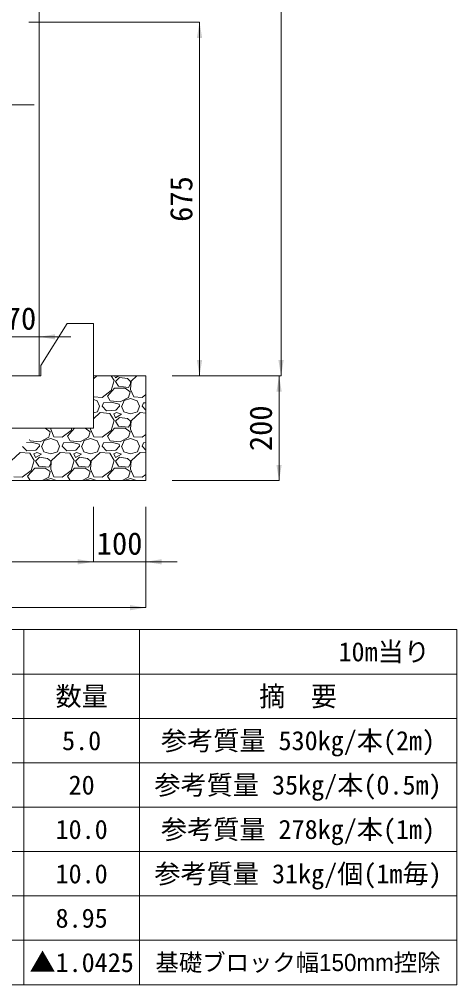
# Model space of a CAD drawing. Units: millimetres at full size. Extents: x 187207 to 255567, y 882048 to 905686.
# Drawn here: x 208896 to 209730, y 892378 to 894221 of the extents above; entities that cross this region are included whole.
import ezdxf
from ezdxf.enums import TextEntityAlignment as Align

# ---------------------------------------------------------------- set-up
doc = ezdxf.new("R2010")
doc.units = ezdxf.units.MM
doc.header["$LTSCALE"] = 20
for name, color, linetype, lineweight in [('Defpoints_3', 8, 'Continuous', 0), ('パネックス', 2, 'Continuous', 13), ('基礎ブロック', 2, 'Continuous', 13), ('基礎材', 7, 'Continuous', 15), ('寸法・材料表', 7, 'Continuous', 13), ('寸法線', 7, 'Continuous', 13), ('ﾊｯﾁﾝｸﾞ', 7, 'Continuous', 5)]:
    doc.layers.add(name, color=color, linetype=linetype, lineweight=lineweight)
doc.styles.add('ＭＳ ゴシック', font='')
doc.styles.add('ＭＳ Ｐゴシック', font='')
doc.styles.get('ＭＳ ゴシック').set_extended_font_data('MS Gothic')
doc.styles.get('ＭＳ Ｐゴシック').set_extended_font_data('MS PGothic')

# ---------------------------------------------------------------- blocks, each defined once
blk = doc.blocks.new('filled_arrow')
at = {"color": 0, "linetype": 'Continuous', "lineweight": -2}
blk.add_solid([(7.5, 1.25), (0, 0), (7.5, -1.25)], dxfattribs=at)

msp = doc.modelspace()

# ---------------------------------------------------------------- linework, layer by layer
at = {"layer": 'Defpoints_3'}
for p, q in [((207764.72, 893056.41), (209730.03, 893056.41)), ((208905.03, 893056.41), (208905.03, 892971.23)), ((209125.03, 893056.41), (209125.03, 892971.23)), ((209730.03, 893056.41), (209730.03, 892971.23))]:
    msp.add_line(p, q, dxfattribs=at)
at = {"layer": 'パネックス'}
for p, q in [((208934.37, 895015.37), (208934.37, 893540.37)), ((208934.37, 893540.37), (208864.37, 893540.37))]:
    msp.add_line(p, q, dxfattribs=at)
at = {"layer": '基礎ブロック'}
for p, q in [((208937.37, 893560.37), (208987.37, 893640.37)), ((209037.37, 893640.37), (208987.37, 893640.37)), ((209037.37, 893540.37), (209037.37, 893640.37)), ((208937.37, 893540.37), (208937.37, 893560.37)), ((208442.37, 893540.37), (208937.37, 893540.37)), ((209037.37, 893440.37), (209037.37, 893540.37)), ((208342.37, 893440.37), (209037.37, 893440.37))]:
    msp.add_line(p, q, dxfattribs=at)
at = {"layer": '基礎材'}
for p, q in [((209037.37, 893540.37), (209137.37, 893540.37)), ((209137.37, 893340.37), (209137.37, 893540.37)), ((208242.37, 893340.37), (209137.37, 893340.37))]:
    msp.add_line(p, q, dxfattribs=at)
at = {"layer": '寸法・材料表'}
for p, q in [((207764.72, 892971.23), (209730.03, 892971.23)), ((208905.03, 892971.23), (208905.03, 892378.33)), ((209125.03, 892971.23), (209125.03, 892378.33)), ((209730.03, 892971.23), (209730.03, 892378.33)), ((207764.72, 892886.53), (209730.03, 892886.53)), ((207764.72, 892801.83), (209730.03, 892801.83)), ((207764.72, 892717.13), (209730.03, 892717.13)), ((207764.72, 892632.43), (209730.03, 892632.43)), ((207764.72, 892547.73), (209730.03, 892547.73)), ((208127.72, 892463.03), (209730.03, 892463.03)), ((207764.72, 892378.33), (209730.03, 892378.33))]:
    msp.add_line(p, q, dxfattribs=at)
at = {"layer": '寸法線'}
for p, q in [((209395.22, 893540.37), (209395.22, 895015.37)), ((208914.37, 894215.37), (209239.8, 894215.37)), ((209239.8, 894215.37), (209239.8, 893540.37)), ((208924.37, 894057.78), (208784.37, 894057.78)), ((208804.37, 893614.89), (208994.37, 893614.89)), ((208934.37, 893565.37), (208934.37, 893614.89)), ((209187.37, 893540.37), (209395.22, 893540.37)), ((209187.37, 893540.37), (209239.8, 893540.37)), ((209187.37, 893540.37), (209391.44, 893540.37)), ((209391.44, 893540.37), (209391.44, 893340.37)), ((209187.37, 893340.37), (209391.44, 893340.37)), ((209037.37, 893290.37), (209037.37, 893185.43)), ((209037.37, 893290.37), (209037.37, 893185.43)), ((209137.37, 893290.37), (209137.37, 893185.43)), ((209137.37, 893290.37), (209137.37, 893097.93)), ((208342.37, 893185.43), (209037.37, 893185.43)), ((208977.37, 893185.43), (209197.37, 893185.43)), ((209137.37, 893097.93), (208242.37, 893097.93))]:
    msp.add_line(p, q, dxfattribs=at)
at = {"layer": 'ﾊｯﾁﾝｸﾞ'}
for p, q in [((209043.76, 893540.37), (209037.37, 893534.54)), ((209071.08, 893512.24), (209077.17, 893531.29)), ((209077.17, 893531.29), (209071.62, 893540.37)), ((209077.96, 893540.37), (209079.46, 893536.62)), ((209079.46, 893536.62), (209085.7, 893540.37)), ((209087.08, 893537.39), (209079.46, 893529.77)), ((209079.46, 893529.77), (209085.55, 893520.62)), ((209102.32, 893535.1), (209087.08, 893537.39)), ((209108.41, 893529.77), (209102.32, 893535.1)), ((209104.6, 893518.34), (209108.41, 893525.19)), ((209109.18, 893530.53), (209108.41, 893514.53)), ((209108.41, 893525.19), (209108.41, 893529.77)), ((209119.96, 893540.37), (209109.18, 893530.53)), ((209054.31, 893499.29), (209071.08, 893512.24)), ((209064.22, 893501.57), (209077.93, 893516.81)), ((209077.93, 893516.81), (209097.75, 893516.81)), ((209085.55, 893520.62), (209104.6, 893518.34)), ((209097.75, 893516.81), (209107.65, 893509.95)), ((209107.65, 893509.95), (209104.6, 893499.29)), ((209108.41, 893514.53), (209114.51, 893500.05)), ((209037.37, 893502.27), (209038.31, 893500.05)), ((209037.37, 893495.07), (209044.41, 893492.43)), ((209038.31, 893500.05), (209054.31, 893499.29)), ((209044.41, 893492.43), (209048.98, 893482.52)), ((209054.31, 893482.52), (209056.6, 893488.62)), ((209071.08, 893490.14), (209056.6, 893488.62)), ((209069.55, 893492.43), (209064.22, 893501.57)), ((209088.6, 893490.9), (209069.55, 893492.43)), ((209086.32, 893486.33), (209071.08, 893490.14)), ((209104.6, 893499.29), (209088.6, 893490.9)), ((209091.65, 893482.52), (209096.22, 893493.19)), ((209096.22, 893493.19), (209108.41, 893497)), ((209108.41, 893497), (209120.61, 893492.43)), ((209114.51, 893500.05), (209130.51, 893499.29)), ((209120.61, 893492.43), (209125.18, 893482.52)), ((209130.51, 893499.29), (209137.37, 893504.59)), ((209130.51, 893482.52), (209132.8, 893488.62)), ((209137.37, 893489.1), (209132.8, 893488.62)), ((209037.37, 893469.56), (209045.17, 893471.85)), ((209050.5, 893470.33), (209037.37, 893458.34)), ((209045.17, 893471.85), (209048.98, 893482.52)), ((209068.79, 893468.81), (209050.5, 893470.33)), ((209062.69, 893473.38), (209054.31, 893482.52)), ((209080.22, 893474.9), (209062.69, 893473.38)), ((209081.74, 893470.33), (209076.41, 893468.04)), ((209087.08, 893482.52), (209080.22, 893474.9)), ((209090.89, 893467.28), (209081.74, 893470.33)), ((209087.08, 893482.52), (209086.32, 893486.33)), ((209090.89, 893482.52), (209095.46, 893471.85)), ((209095.46, 893471.85), (209108.41, 893468.04)), ((209108.41, 893468.04), (209121.37, 893471.85)), ((209126.7, 893470.33), (209109.18, 893454.33)), ((209121.37, 893471.85), (209125.18, 893482.52)), ((209137.37, 893469.44), (209126.7, 893470.33)), ((209137.37, 893475.04), (209130.51, 893482.52)), ((209077.17, 893455.09), (209068.79, 893468.81)), ((209071.08, 893436.04), (209077.17, 893455.09)), ((209076.41, 893468.04), (209079.46, 893460.42)), ((209079.46, 893460.42), (209090.89, 893467.28)), ((209087.08, 893461.19), (209079.46, 893453.57)), ((209079.46, 893453.57), (209085.55, 893444.42)), ((209102.32, 893458.9), (209087.08, 893461.19)), ((209108.41, 893453.57), (209102.32, 893458.9)), ((209109.18, 893454.33), (209108.41, 893438.33)), ((209108.41, 893448.99), (209108.41, 893453.57)), ((208945.7, 893440.37), (208955.25, 893433.75)), ((208955.25, 893433.75), (208952.2, 893423.09)), ((208956.11, 893440.37), (208956.01, 893438.33)), ((208956.01, 893438.33), (208962.11, 893423.85)), ((208978.11, 893423.09), (208994.88, 893436.04)), ((208988.02, 893425.37), (209001.52, 893440.37)), ((208994.88, 893436.04), (208996.26, 893440.37)), ((209021.9, 893440.37), (209031.45, 893433.75)), ((209031.45, 893433.75), (209028.4, 893423.09)), ((209032.31, 893440.37), (209032.21, 893438.33)), ((209032.21, 893438.33), (209038.31, 893423.85)), ((209054.31, 893423.09), (209071.08, 893436.04)), ((209064.22, 893425.37), (209077.93, 893440.61)), ((209077.93, 893440.61), (209097.75, 893440.61)), ((209085.55, 893444.42), (209104.6, 893442.14)), ((209097.75, 893440.61), (209107.65, 893433.75)), ((209104.6, 893442.14), (209108.41, 893448.99)), ((209107.65, 893433.75), (209104.6, 893423.09)), ((209108.41, 893438.33), (209114.51, 893423.85)), ((208918.68, 893413.94), (208910.04, 893413.03)), ((208917.15, 893416.23), (208915.71, 893418.7)), ((208936.2, 893414.7), (208917.15, 893416.23)), ((208933.92, 893410.13), (208918.68, 893413.94)), ((208952.2, 893423.09), (208936.2, 893414.7)), ((208939.25, 893406.32), (208943.82, 893416.99)), ((208943.82, 893416.99), (208956.01, 893420.8)), ((208956.01, 893420.8), (208968.21, 893416.23)), ((208962.11, 893423.85), (208978.11, 893423.09)), ((208968.21, 893416.23), (208972.78, 893406.32)), ((208994.88, 893413.94), (208980.4, 893412.42)), ((208993.35, 893416.23), (208988.02, 893425.37)), ((209012.4, 893414.7), (208993.35, 893416.23)), ((209010.12, 893410.13), (208994.88, 893413.94)), ((209028.4, 893423.09), (209012.4, 893414.7)), ((209015.45, 893406.32), (209020.02, 893416.99)), ((209020.02, 893416.99), (209032.21, 893420.8)), ((209032.21, 893420.8), (209044.41, 893416.23)), ((209038.31, 893423.85), (209054.31, 893423.09)), ((209044.41, 893416.23), (209048.98, 893406.32)), ((209071.08, 893413.94), (209056.6, 893412.42)), ((209069.55, 893416.23), (209064.22, 893425.37)), ((209088.6, 893414.7), (209069.55, 893416.23)), ((209086.32, 893410.13), (209071.08, 893413.94)), ((209104.6, 893423.09), (209088.6, 893414.7)), ((209091.65, 893406.32), (209096.22, 893416.99)), ((209096.22, 893416.99), (209108.41, 893420.8)), ((209108.41, 893420.8), (209120.61, 893416.23)), ((209114.51, 893423.85), (209130.51, 893423.09)), ((209120.61, 893416.23), (209125.18, 893406.32)), ((209130.51, 893423.09), (209137.37, 893428.39)), ((208910.29, 893397.18), (208902.59, 893405.58)), ((208927.82, 893398.7), (208910.29, 893397.18)), ((208934.68, 893406.32), (208927.82, 893398.7)), ((208934.68, 893406.32), (208933.92, 893410.13)), ((208938.49, 893406.32), (208943.06, 893395.65)), ((208943.06, 893395.65), (208956.01, 893391.84)), ((208956.01, 893391.84), (208968.97, 893395.65)), ((208968.97, 893395.65), (208972.78, 893406.32)), ((208978.11, 893406.32), (208980.4, 893412.42)), ((208986.49, 893397.18), (208978.11, 893406.32)), ((209004.02, 893398.7), (208986.49, 893397.18)), ((209010.88, 893406.32), (209004.02, 893398.7)), ((209010.88, 893406.32), (209010.12, 893410.13)), ((209014.69, 893406.32), (209019.26, 893395.65)), ((209019.26, 893395.65), (209032.21, 893391.84)), ((209032.21, 893391.84), (209045.17, 893395.65)), ((209045.17, 893395.65), (209048.98, 893406.32)), ((209054.31, 893406.32), (209056.6, 893412.42)), ((209062.69, 893397.18), (209054.31, 893406.32)), ((209080.22, 893398.7), (209062.69, 893397.18)), ((209087.08, 893406.32), (209080.22, 893398.7)), ((209087.08, 893406.32), (209086.32, 893410.13)), ((209090.89, 893406.32), (209095.46, 893395.65)), ((209095.46, 893395.65), (209108.41, 893391.84)), ((209108.41, 893391.84), (209121.37, 893395.65)), ((209121.37, 893395.65), (209125.18, 893406.32)), ((209130.51, 893406.32), (209132.8, 893412.42)), ((209137.37, 893398.84), (209130.51, 893406.32)), ((209137.37, 893412.9), (209132.8, 893412.42)), ((208898.1, 893394.13), (208880.58, 893378.13)), ((208916.39, 893392.61), (208898.1, 893394.13)), ((208924.77, 893378.89), (208916.39, 893392.61)), ((208918.68, 893359.84), (208924.77, 893378.89)), ((208929.34, 893394.13), (208924.01, 893391.84)), ((208924.01, 893391.84), (208927.06, 893384.22)), ((208927.06, 893384.22), (208938.49, 893391.08)), ((208934.68, 893384.99), (208927.06, 893377.37)), ((208927.06, 893377.37), (208933.15, 893368.22)), ((208938.49, 893391.08), (208929.34, 893394.13)), ((208949.92, 893382.7), (208934.68, 893384.99)), ((208956.01, 893377.37), (208949.92, 893382.7)), ((208956.78, 893378.13), (208956.01, 893362.13)), ((208956.01, 893372.79), (208956.01, 893377.37)), ((208974.3, 893394.13), (208956.78, 893378.13)), ((208992.59, 893392.61), (208974.3, 893394.13)), ((209000.97, 893378.89), (208992.59, 893392.61)), ((208994.88, 893359.84), (209000.97, 893378.89)), ((209005.54, 893394.13), (209000.21, 893391.84)), ((209000.21, 893391.84), (209003.26, 893384.22)), ((209003.26, 893384.22), (209014.69, 893391.08)), ((209010.88, 893384.99), (209003.26, 893377.37)), ((209003.26, 893377.37), (209009.35, 893368.22)), ((209014.69, 893391.08), (209005.54, 893394.13)), ((209026.12, 893382.7), (209010.88, 893384.99)), ((209032.21, 893377.37), (209026.12, 893382.7)), ((209032.98, 893378.13), (209032.21, 893362.13)), ((209032.21, 893372.79), (209032.21, 893377.37)), ((209050.5, 893394.13), (209032.98, 893378.13)), ((209068.79, 893392.61), (209050.5, 893394.13)), ((209077.17, 893378.89), (209068.79, 893392.61)), ((209071.08, 893359.84), (209077.17, 893378.89)), ((209081.74, 893394.13), (209076.41, 893391.84)), ((209076.41, 893391.84), (209079.46, 893384.22)), ((209079.46, 893384.22), (209090.89, 893391.08)), ((209087.08, 893384.99), (209079.46, 893377.37)), ((209079.46, 893377.37), (209085.55, 893368.22)), ((209090.89, 893391.08), (209081.74, 893394.13)), ((209102.32, 893382.7), (209087.08, 893384.99)), ((209108.41, 893377.37), (209102.32, 893382.7)), ((209109.18, 893378.13), (209108.41, 893362.13)), ((209108.41, 893372.79), (209108.41, 893377.37)), ((209126.7, 893394.13), (209109.18, 893378.13)), ((209137.37, 893393.24), (209126.7, 893394.13)), ((208901.91, 893346.89), (208918.68, 893359.84)), ((208911.82, 893349.17), (208925.53, 893364.41)), ((208925.53, 893364.41), (208945.35, 893364.41)), ((208933.15, 893368.22), (208952.2, 893365.94)), ((208945.35, 893364.41), (208955.25, 893357.55)), ((208952.2, 893365.94), (208956.01, 893372.79)), ((208956.01, 893362.13), (208962.11, 893347.65)), ((208978.11, 893346.89), (208994.88, 893359.84)), ((208988.02, 893349.17), (209001.73, 893364.41)), ((209001.73, 893364.41), (209021.55, 893364.41)), ((209009.35, 893368.22), (209028.4, 893365.94)), ((209021.55, 893364.41), (209031.45, 893357.55)), ((209028.4, 893365.94), (209032.21, 893372.79)), ((209032.21, 893362.13), (209038.31, 893347.65)), ((209054.31, 893346.89), (209071.08, 893359.84)), ((209064.22, 893349.17), (209077.93, 893364.41)), ((209077.93, 893364.41), (209097.75, 893364.41)), ((209085.55, 893368.22), (209104.6, 893365.94)), ((209097.75, 893364.41), (209107.65, 893357.55)), ((209104.6, 893365.94), (209108.41, 893372.79)), ((209108.41, 893362.13), (209114.51, 893347.65)), ((208885.91, 893347.65), (208901.91, 893346.89)), ((208916.95, 893340.37), (208911.82, 893349.17)), ((208952.2, 893346.89), (208939.77, 893340.37)), ((208943.64, 893340.37), (208943.82, 893340.79)), ((208943.82, 893340.79), (208956.01, 893344.6)), ((208955.25, 893357.55), (208952.2, 893346.89)), ((208956.01, 893344.6), (208967.29, 893340.37)), ((208962.11, 893347.65), (208978.11, 893346.89)), ((208993.15, 893340.37), (208988.02, 893349.17)), ((209028.4, 893346.89), (209015.97, 893340.37)), ((209019.84, 893340.37), (209020.02, 893340.79)), ((209020.02, 893340.79), (209032.21, 893344.6)), ((209031.45, 893357.55), (209028.4, 893346.89)), ((209032.21, 893344.6), (209043.49, 893340.37)), ((209038.31, 893347.65), (209054.31, 893346.89)), ((209069.35, 893340.37), (209064.22, 893349.17)), ((209104.6, 893346.89), (209092.17, 893340.37)), ((209096.04, 893340.37), (209096.22, 893340.79)), ((209096.22, 893340.79), (209108.41, 893344.6)), ((209107.65, 893357.55), (209104.6, 893346.89)), ((209108.41, 893344.6), (209119.69, 893340.37)), ((209114.51, 893347.65), (209130.51, 893346.89)), ((209130.51, 893346.89), (209137.37, 893352.19))]:
    msp.add_line(p, q, dxfattribs=at)

# ---------------------------------------------------------------- block references
at = {"layer": '寸法線', "xscale": 4, "yscale": 4}
for p, rotation in [((209239.8, 894215.37), 270), ((209239.8, 893540.37), 90), ((209395.22, 893540.37), 90), ((209391.44, 893540.37), 270), ((209391.44, 893340.37), 90), ((209037.37, 893185.43), 180), ((209037.37, 893185.43), 180), ((209137.37, 893097.93), 180)]:
    msp.add_blockref('filled_arrow', p, dxfattribs=dict(at, rotation=rotation))
for p in [(208934.37, 893614.89), (209137.37, 893185.43)]:
    msp.add_blockref('filled_arrow', p, dxfattribs=at)

# ---------------------------------------------------------------- texts
at = {"layer": '寸法・材料表', "style": 'ＭＳ ゴシック'}
msp.add_text('10m当り\u3000', height=36.55, dxfattribs=at).set_placement((209728.86, 893013.82), align=Align.MIDDLE_RIGHT)
at = {"layer": '寸法・材料表', "style": 'ＭＳ Ｐゴシック', "width": 0.95}
msp.add_text('摘\u3000要', height=38.1, dxfattribs=at).set_placement((209427.53, 892928.88), align=Align.MIDDLE_CENTER)
at = {"layer": '寸法・材料表'}
for s, height, style, p in [('数量', 36.55, 'ＭＳ ゴシック', (209015.03, 892928.88)), ('5.0', 36.55, 'ＭＳ ゴシック', (209015.03, 892844.18)), ('参考質量 530kg/本(2m)', 36.55, 'ＭＳ ゴシック', (209427.53, 892844.18)), ('20', 36.55, 'ＭＳ ゴシック', (209015.03, 892759.48)), ('参考質量 35kg/本(0.5m)', 36.55, 'ＭＳ ゴシック', (209427.53, 892759.48)), ('参考質量 278kg/本(1m)', 36.55, 'ＭＳ ゴシック', (209427.53, 892674.78)), ('10.0', 36.55, 'ＭＳ ゴシック', (209015.03, 892674.78)), ('10.0', 36.55, 'ＭＳ ゴシック', (209015.03, 892590.08)), ('参考質量 31kg/個(1m毎)', 36.55, 'ＭＳ ゴシック', (209427.53, 892590.08)), ('8.95', 36.55, 'ＭＳ ゴシック', (209015.03, 892505.38)), ('▲1.0425', 36.55, 'ＭＳ ゴシック', (209015.03, 892420.68)), ('基礎ブロック幅150mm控除', 32.66, 'ＭＳ Ｐゴシック', (209427.53, 892420.68))]:
    msp.add_text(s, height=height, dxfattribs=dict(at, style=style)).set_placement(p, align=Align.MIDDLE_CENTER)
at = {"layer": '寸法線', "style": 'ＭＳ ゴシック'}
for s, p in [('675', (209204.8, 893877.87)), ('200', (209356.44, 893440.37))]:
    msp.add_text(s, height=42.72, rotation=90, dxfattribs=at).set_placement(p, align=Align.MIDDLE_CENTER)
for s, p in [('70', (208899.37, 893649.89)), ('100', (209087.37, 893220.43))]:
    msp.add_text(s, height=42.72, dxfattribs=at).set_placement(p, align=Align.MIDDLE_CENTER)

doc.saveas('drawing.dxf')
